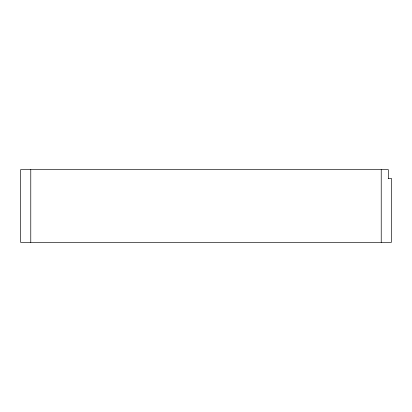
<?xml version="1.0" encoding="UTF-8"?>
<svg xmlns="http://www.w3.org/2000/svg" width="412" height="412" viewBox="0 0 412 412"><rect width="100%" height="100%" fill="white"/><g stroke="black" fill="none" stroke-linecap="round" stroke-linejoin="round"><path stroke-width="0.62" d="M388.243 178.37L391.4 178.37L391.4 242.354L20.6 242.354L20.6 169.646L388.336 169.646L388.336 178.37M381.224 169.646L381.224 242.354M30.776 169.646L30.776 242.354"/></g></svg>
